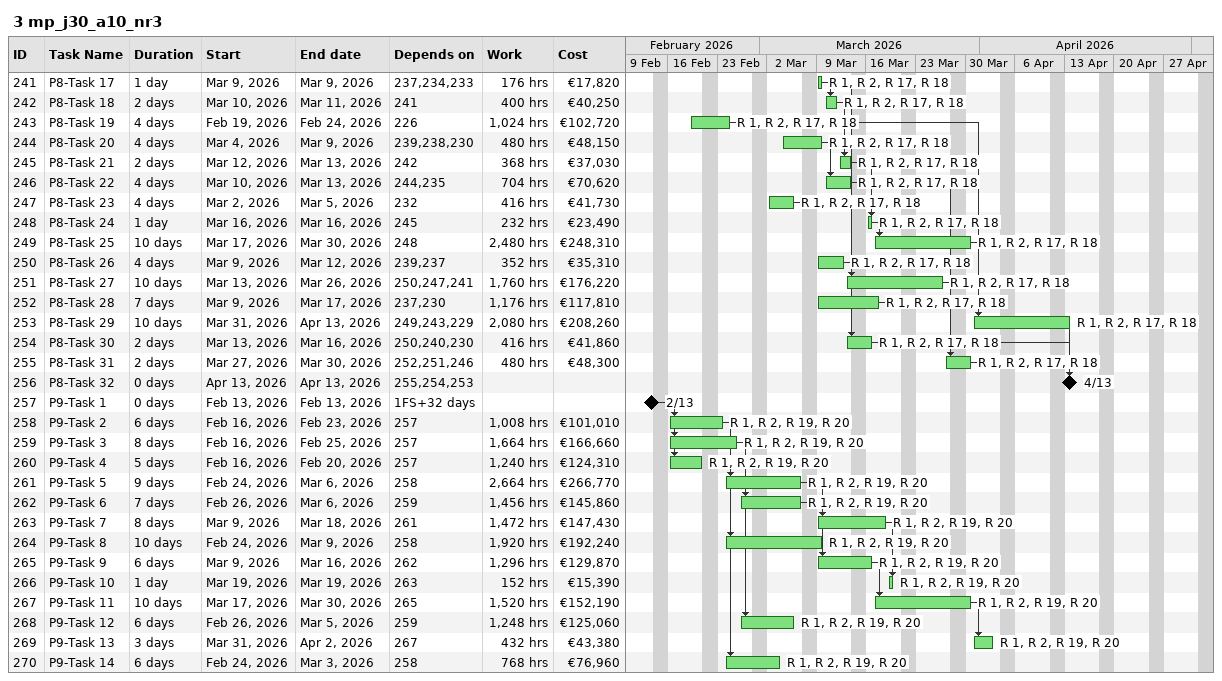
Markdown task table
3 mp_j30_a10_nr3

| ID | Task | Duration | Start | Finish | Predecessors | Resources | Work (h) | Cost (€) |
|---|---|---|---|---|---|---|---|---|
| 241 | P8-Task 17 | 1d | 2026-03-09 | 2026-03-09 | 237, 234, 233 | R 1, R 2, R 17, R 18 | 176 | 17820 |
| 242 | P8-Task 18 | 2d | 2026-03-10 | 2026-03-11 | 241 | R 1, R 2, R 17, R 18 | 400 | 40250 |
| 243 | P8-Task 19 | 4d | 2026-02-19 | 2026-02-24 | 226 | R 1, R 2, R 17, R 18 | 1024 | 102720 |
| 244 | P8-Task 20 | 4d | 2026-03-04 | 2026-03-09 | 239, 238, 230 | R 1, R 2, R 17, R 18 | 480 | 48150 |
| 245 | P8-Task 21 | 2d | 2026-03-12 | 2026-03-13 | 242 | R 1, R 2, R 17, R 18 | 368 | 37030 |
| 246 | P8-Task 22 | 4d | 2026-03-10 | 2026-03-13 | 244, 235 | R 1, R 2, R 17, R 18 | 704 | 70620 |
| 247 | P8-Task 23 | 4d | 2026-03-02 | 2026-03-05 | 232 | R 1, R 2, R 17, R 18 | 416 | 41730 |
| 248 | P8-Task 24 | 1d | 2026-03-16 | 2026-03-16 | 245 | R 1, R 2, R 17, R 18 | 232 | 23490 |
| 249 | P8-Task 25 | 10d | 2026-03-17 | 2026-03-30 | 248 | R 1, R 2, R 17, R 18 | 2480 | 248310 |
| 250 | P8-Task 26 | 4d | 2026-03-09 | 2026-03-12 | 239, 237 | R 1, R 2, R 17, R 18 | 352 | 35310 |
| 251 | P8-Task 27 | 10d | 2026-03-13 | 2026-03-26 | 250, 247, 241 | R 1, R 2, R 17, R 18 | 1760 | 176220 |
| 252 | P8-Task 28 | 7d | 2026-03-09 | 2026-03-17 | 237, 230 | R 1, R 2, R 17, R 18 | 1176 | 117810 |
| 253 | P8-Task 29 | 10d | 2026-03-31 | 2026-04-13 | 249, 243, 229 | R 1, R 2, R 17, R 18 | 2080 | 208260 |
| 254 | P8-Task 30 | 2d | 2026-03-13 | 2026-03-16 | 250, 240, 230 | R 1, R 2, R 17, R 18 | 416 | 41860 |
| 255 | P8-Task 31 | 2d | 2026-03-27 | 2026-03-30 | 252, 251, 246 | R 1, R 2, R 17, R 18 | 480 | 48300 |
| 256 | P8-Task 32 | 0d | 2026-04-13 | 2026-04-13 | 255, 254, 253 |  |  |  |
| 257 | P9-Task 1 | 0d | 2026-02-13 | 2026-02-13 | 1FS+32d |  |  |  |
| 258 | P9-Task 2 | 6d | 2026-02-16 | 2026-02-23 | 257 | R 1, R 2, R 19, R 20 | 1008 | 101010 |
| 259 | P9-Task 3 | 8d | 2026-02-16 | 2026-02-25 | 257 | R 1, R 2, R 19, R 20 | 1664 | 166660 |
| 260 | P9-Task 4 | 5d | 2026-02-16 | 2026-02-20 | 257 | R 1, R 2, R 19, R 20 | 1240 | 124310 |
| 261 | P9-Task 5 | 9d | 2026-02-24 | 2026-03-06 | 258 | R 1, R 2, R 19, R 20 | 2664 | 266770 |
| 262 | P9-Task 6 | 7d | 2026-02-26 | 2026-03-06 | 259 | R 1, R 2, R 19, R 20 | 1456 | 145860 |
| 263 | P9-Task 7 | 8d | 2026-03-09 | 2026-03-18 | 261 | R 1, R 2, R 19, R 20 | 1472 | 147430 |
| 264 | P9-Task 8 | 10d | 2026-02-24 | 2026-03-09 | 258 | R 1, R 2, R 19, R 20 | 1920 | 192240 |
| 265 | P9-Task 9 | 6d | 2026-03-09 | 2026-03-16 | 262 | R 1, R 2, R 19, R 20 | 1296 | 129870 |
| 266 | P9-Task 10 | 1d | 2026-03-19 | 2026-03-19 | 263 | R 1, R 2, R 19, R 20 | 152 | 15390 |
| 267 | P9-Task 11 | 10d | 2026-03-17 | 2026-03-30 | 265 | R 1, R 2, R 19, R 20 | 1520 | 152190 |
| 268 | P9-Task 12 | 6d | 2026-02-26 | 2026-03-05 | 259 | R 1, R 2, R 19, R 20 | 1248 | 125060 |
| 269 | P9-Task 13 | 3d | 2026-03-31 | 2026-04-02 | 267 | R 1, R 2, R 19, R 20 | 432 | 43380 |
| 270 | P9-Task 14 | 6d | 2026-02-24 | 2026-03-03 | 258 | R 1, R 2, R 19, R 20 | 768 | 76960 |
